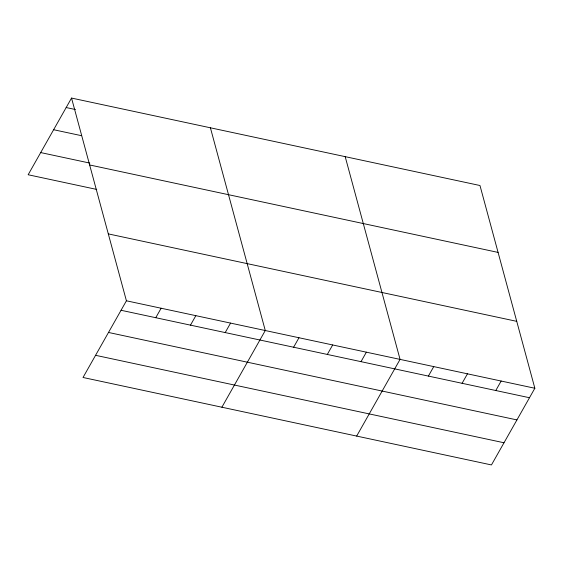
<?xml version="1.0" encoding="UTF-8"?>
<svg xmlns="http://www.w3.org/2000/svg" width="563" height="563" viewBox="0 0 563 563"><rect width="100%" height="100%" fill="white"/><g stroke="black" fill="none" stroke-linecap="round" stroke-linejoin="round"><path stroke-width="0.84" d="M71.536 98.061L126.415 300.797L83.021 377.484L491.457 464.939L534.85 388.252L479.979 185.516L71.536 98.061L28.15 174.748L96.737 189.435M155.761 317.715L161.131 308.228M190.484 325.147L195.847 315.66M225.2 332.578L230.563 323.092M221.892 407.218L265.279 330.53L210.407 127.794M293.612 347.23L298.981 337.744M327.307 354.444L332.677 344.957M361.003 361.657L366.372 352.171M356.675 436.079L400.068 359.391L345.189 156.655M428.394 376.091L433.763 366.604M462.089 383.304L467.459 373.818M495.785 390.518L501.154 381.031M66.174 107.547L75.484 109.539M53.626 129.722L81.572 135.704M40.698 152.573L89.813 163.087M89.651 164.959L498.086 252.414M108.307 233.891L516.743 321.346M126.415 300.797L534.85 388.252M121.045 310.276L529.48 397.731M108.497 332.459L516.933 419.914M95.569 355.309L504.005 442.764"/></g></svg>
